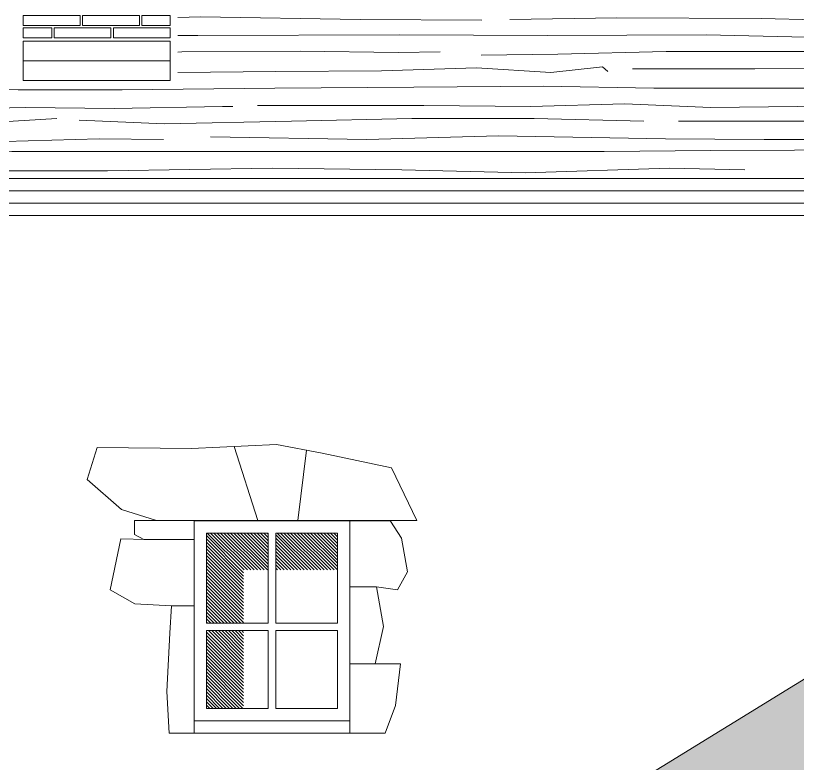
# Model space of a CAD drawing. Header units: millimetres. Extents: x -17502 to -16646, y 1856 to 2034.
# Drawn here: x -17095.362 to -17092.197, y 1871.048 to 1874.077 of the extents above; entities that cross this region are included whole.
import ezdxf

# ---------------------------------------------------------------- set-up
doc = ezdxf.new("R2010")
doc.units = ezdxf.units.MM
doc.layers.get('0').update_dxf_attribs({"lineweight": 9})
doc.layers.add('blocs', color=7, linetype='Continuous')

msp = doc.modelspace()

# ---------------------------------------------------------------- hatches: boundary and pattern name
at = {"lineweight": 9}
msp.add_hatch(color=254, dxfattribs=at).paths.add_polyline_path([(-17112.3575, 1866.1367), (-17106.4567, 1866.3574), (-17106.4567, 1866.1793), (-17105.8967, 1865.8822), (-17105.8967, 1868.4974), (-17103.1867, 1868.4974), (-17103.1867, 1868.1317), (-17102.5038, 1867.7694), (-17102.5053, 1868.6463), (-17101.8246, 1868.855), (-17098.2304, 1869.0609), (-17096.9425, 1869.1809), (-17096.0958, 1870.0009), (-17094.3281, 1870.0609), (-17090.0706, 1872.6809), (-17088.2261, 1873.816), (-17088.2261, 1865.0204), (-17112.3575, 1865.0204)])
h = msp.add_hatch(dxfattribs=at)
h.set_pattern_fill('ANSI31', color=252, scale=0.003, angle=90, style=0)
h.set_pattern_definition([(135, (3058.462579, 3152.832862), (-0.006735192091, -0.006735192091), [])])
h.paths.add_polyline_path([(-17103.4242, 1871.5509), (-17103.5469, 1871.5509), (-17103.5469, 1871.0109), (-17103.4242, 1871.0109)])
h.paths.add_polyline_path([(-17100.5093, 1869.295), (-17100.9093, 1869.295), (-17100.9093, 1869.075), (-17100.5093, 1869.075)])
h.paths.add_polyline_path([(-17098.0141, 1871.8001), (-17098.199, 1871.8001), (-17098.199, 1871.6501), (-17098.0141, 1871.6501)])
h.paths.add_polyline_path([(-17098.229, 1871.8001), (-17098.4139, 1871.8001), (-17098.4139, 1871.4359), (-17098.2639, 1871.4359), (-17098.2639, 1871.6501), (-17098.229, 1871.6501)])
h.paths.add_polyline_path([(-17098.2639, 1871.4059), (-17098.4139, 1871.4059), (-17098.4139, 1871.0409), (-17098.2639, 1871.0409)])
h.paths.add_polyline_path([(-17094.4387, 1871.5859), (-17094.5887, 1871.5859), (-17094.5887, 1871.2709), (-17094.4387, 1871.2709)])
h.paths.add_polyline_path([(-17094.3389, 1871.9809), (-17094.5887, 1871.9809), (-17094.5887, 1871.6159), (-17094.4387, 1871.6159), (-17094.4387, 1871.8315), (-17094.3389, 1871.8315)])
h.paths.add_polyline_path([(-17094.059, 1871.9809), (-17094.3089, 1871.9809), (-17094.3089, 1871.8315), (-17094.059, 1871.8315)])

# ---------------------------------------------------------------- linework, layer by layer
for points in [[(-17095.3308, 1874.0773), (-17095.1008, 1874.0773), (-17095.1008, 1874.0373), (-17095.3308, 1874.0373)], [(-17094.8608, 1874.0773), (-17095.0908, 1874.0773), (-17095.0908, 1874.0373), (-17094.8608, 1874.0373)], [(-17094.8508, 1874.0773), (-17094.7358, 1874.0773), (-17094.7358, 1874.0373), (-17094.8508, 1874.0373)], [(-17095.2158, 1874.0273), (-17095.3308, 1874.0273), (-17095.3308, 1873.9873), (-17095.2158, 1873.9873)], [(-17095.2058, 1874.0273), (-17094.9758, 1874.0273), (-17094.9758, 1873.9873), (-17095.2058, 1873.9873)], [(-17094.7358, 1874.0273), (-17094.9658, 1874.0273), (-17094.9658, 1873.9873), (-17094.7358, 1873.9873)], [(-17095.3308, 1873.9742), (-17094.7358, 1873.9742), (-17094.7358, 1873.8942), (-17095.3308, 1873.8942)], [(-17095.3308, 1873.8942), (-17094.7358, 1873.8942), (-17094.7358, 1873.8142), (-17095.3308, 1873.8142)], [(-17094.6387, 1872.0315), (-17094.009, 1872.0315), (-17093.737, 1872.0315), (-17093.8395, 1872.2448), (-17094.1203, 1872.3043), (-17094.305, 1872.3396), (-17094.6491, 1872.3232), (-17095.0312, 1872.3283), (-17095.0716, 1872.1981), (-17094.9338, 1872.0767), (-17094.7921, 1872.0314), (-17094.6387, 1872.0314)], [(-17094.009, 1872.0309), (-17094.6387, 1872.0309), (-17094.6387, 1871.1709), (-17094.009, 1871.1709)], [(-17094.009, 1872.0309), (-17094.6387, 1872.0309), (-17094.6387, 1871.1709), (-17094.009, 1871.1709)], [(-17094.009, 1872.0309), (-17094.6387, 1872.0309), (-17094.6387, 1871.2209), (-17094.009, 1871.2209)], [(-17094.3389, 1871.9809), (-17094.5887, 1871.9809), (-17094.5887, 1871.6159), (-17094.3389, 1871.6159)], [(-17094.059, 1871.9809), (-17094.3089, 1871.9809), (-17094.3089, 1871.6159), (-17094.059, 1871.6159)], [(-17094.3389, 1871.5859), (-17094.5887, 1871.5859), (-17094.5887, 1871.2709), (-17094.3389, 1871.2709)], [(-17094.059, 1871.5859), (-17094.3089, 1871.5859), (-17094.3089, 1871.2709), (-17094.059, 1871.2709)], [(-17094.009, 1871.2209), (-17094.6387, 1871.2209), (-17094.6387, 1871.1709), (-17094.009, 1871.1709)]]:
    msp.add_lwpolyline(points, close=True, dxfattribs=at)
for points in [[(-17106.4538, 1868.6874), (-17105.8967, 1868.6874), (-17104.8267, 1868.6474), (-17103.8153, 1868.6474), (-17103.3801, 1868.6509), (-17101.8246, 1868.855), (-17100.7834, 1868.9209), (-17098.2304, 1869.0609), (-17096.9425, 1869.1809), (-17096.0958, 1870.0009), (-17094.3281, 1870.0609), (-17088.2261, 1873.816)], [(-17101.8253, 1873.4174), (-17090.0706, 1873.4174)], [(-17101.576, 1873.3674), (-17090.0706, 1873.3674)], [(-17101.605, 1873.3174), (-17090.0706, 1873.3174)], [(-17101.6298, 1873.2674), (-17090.0706, 1873.2674)], [(-17094.1847, 1872.3166), (-17094.219, 1872.0315), (-17094.3809, 1872.0315), (-17094.4771, 1872.3314)], [(-17094.6387, 1872.0315), (-17094.6387, 1871.1709), (-17094.7399, 1871.1709), (-17094.749, 1871.3388), (-17094.7368, 1871.575), (-17094.7306, 1871.6868), (-17094.6387, 1871.6868), (-17094.7306, 1871.6868), (-17094.8787, 1871.6943), (-17094.9794, 1871.7513), (-17094.9363, 1871.9571), (-17094.8352, 1871.9545), (-17094.6387, 1871.9545), (-17094.8433, 1871.9547), (-17094.8799, 1871.975), (-17094.8799, 1872.0314), (-17094.6387, 1872.0315)], [(-17094.009, 1872.0309), (-17094.009, 1871.1709), (-17093.8656, 1871.1709), (-17093.8235, 1871.2824), (-17093.8036, 1871.4508), (-17094.009, 1871.4508), (-17093.9063, 1871.4508), (-17093.873, 1871.6019), (-17093.9003, 1871.7628), (-17094.009, 1871.7628), (-17093.9003, 1871.7628), (-17093.816, 1871.7505), (-17093.7746, 1871.8238), (-17093.7989, 1871.9598), (-17093.8446, 1872.0288), (-17094.009, 1872.0309)]]:
    msp.add_lwpolyline(points, dxfattribs=at)
at = {"layer": 'blocs', "lineweight": 9}
for points in [[(-17094.7052, 1874.0701), (-17094.6136, 1874.0718), (-17093.9675, 1874.062), (-17093.4747, 1874.0588)], [(-17093.3614, 1874.062), (-17092.9274, 1874.0686), (-17092.3432, 1874.0653), (-17091.8929, 1874.0555), (-17091.3806, 1874.0686), (-17090.9302, 1874.0518), (-17090.7346, 1874.0497)], [(-17094.7052, 1873.9971), (-17094.624, 1873.9967), (-17093.8081, 1874), (-17093.2085, 1873.9967), (-17092.5657, 1874), (-17092.0468, 1873.9869), (-17091.4626, 1874.0032), (-17090.9699, 1874), (-17090.7346, 1873.9882)], [(-17094.7052, 1873.9297), (-17094.6891, 1873.9306), (-17094.2091, 1873.9336), (-17093.8121, 1873.9277), (-17093.6432, 1873.9306)], [(-17093.4763, 1873.9176), (-17093.1672, 1873.9213), (-17092.7277, 1873.9325), (-17092.3777, 1873.9325), (-17092.1058, 1873.9325), (-17091.9308, 1873.9325)], [(-17094.7052, 1873.8471), (-17094.3082, 1873.8506), (-17093.8799, 1873.8543), (-17093.4963, 1873.8655), (-17093.1947, 1873.8469), (-17092.9861, 1873.8692), (-17092.9638, 1873.8506)], [(-17092.8638, 1873.8618), (-17092.3685, 1873.8618), (-17091.7279, 1873.8655), (-17090.9607, 1873.8655), (-17090.7346, 1873.85)], [(-17096.2419, 1873.7971), (-17095.8539, 1873.7872), (-17095.3512, 1873.7761), (-17094.9303, 1873.7761), (-17094.3121, 1873.7835), (-17093.7498, 1873.7872), (-17093.2247, 1873.7909), (-17092.7784, 1873.7835), (-17092.3539, 1873.7835), (-17092.0336, 1873.7835)], [(-17094.3825, 1873.7128), (-17093.7084, 1873.7128), (-17093.2764, 1873.7091), (-17092.8965, 1873.7202), (-17092.5476, 1873.7053), (-17092.1975, 1873.7091), (-17091.7692, 1873.7202), (-17091.017, 1873.7202), (-17090.7346, 1873.6971)], [(-17096.2419, 1873.7052), (-17096.0732, 1873.6979), (-17095.6487, 1873.6979), (-17095.3209, 1873.7054), (-17094.9634, 1873.7016), (-17094.524, 1873.7091), (-17094.483, 1873.7091)], [(-17096.2419, 1873.6409), (-17095.6825, 1873.6308), (-17095.1946, 1873.6606)], [(-17095.1052, 1873.6532), (-17094.7589, 1873.6383), (-17094.2449, 1873.6495), (-17093.7571, 1873.6606), (-17093.2618, 1873.6606), (-17092.819, 1873.6494)], [(-17092.6775, 1873.6494), (-17092.1748, 1873.6494), (-17091.6422, 1873.6494), (-17090.9495, 1873.6457), (-17090.7346, 1873.6329)], [(-17096.2419, 1873.5738), (-17095.9509, 1873.5675), (-17095.4072, 1873.5675), (-17095.0236, 1873.5787), (-17094.7629, 1873.575)], [(-17094.573, 1873.5862), (-17093.9399, 1873.575), (-17093.4073, 1873.5899), (-17092.7303, 1873.5787), (-17092.3318, 1873.575), (-17091.5907, 1873.575), (-17091.114, 1873.5787)], [(-17096.2419, 1873.516), (-17095.3769, 1873.5265), (-17094.4756, 1873.5265), (-17093.7532, 1873.5265), (-17092.9785, 1873.5265), (-17092.5476, 1873.5302), (-17091.8698, 1873.534), (-17091.2554, 1873.5153), (-17090.7346, 1873.5079)], [(-17095.6151, 1873.4484), (-17094.9894, 1873.4484), (-17094.3228, 1873.4596), (-17093.7977, 1873.4521), (-17093.2987, 1873.4409), (-17092.714, 1873.4596), (-17092.4097, 1873.4521)]]:
    msp.add_lwpolyline(points, dxfattribs=at)

doc.saveas('drawing.dxf')
